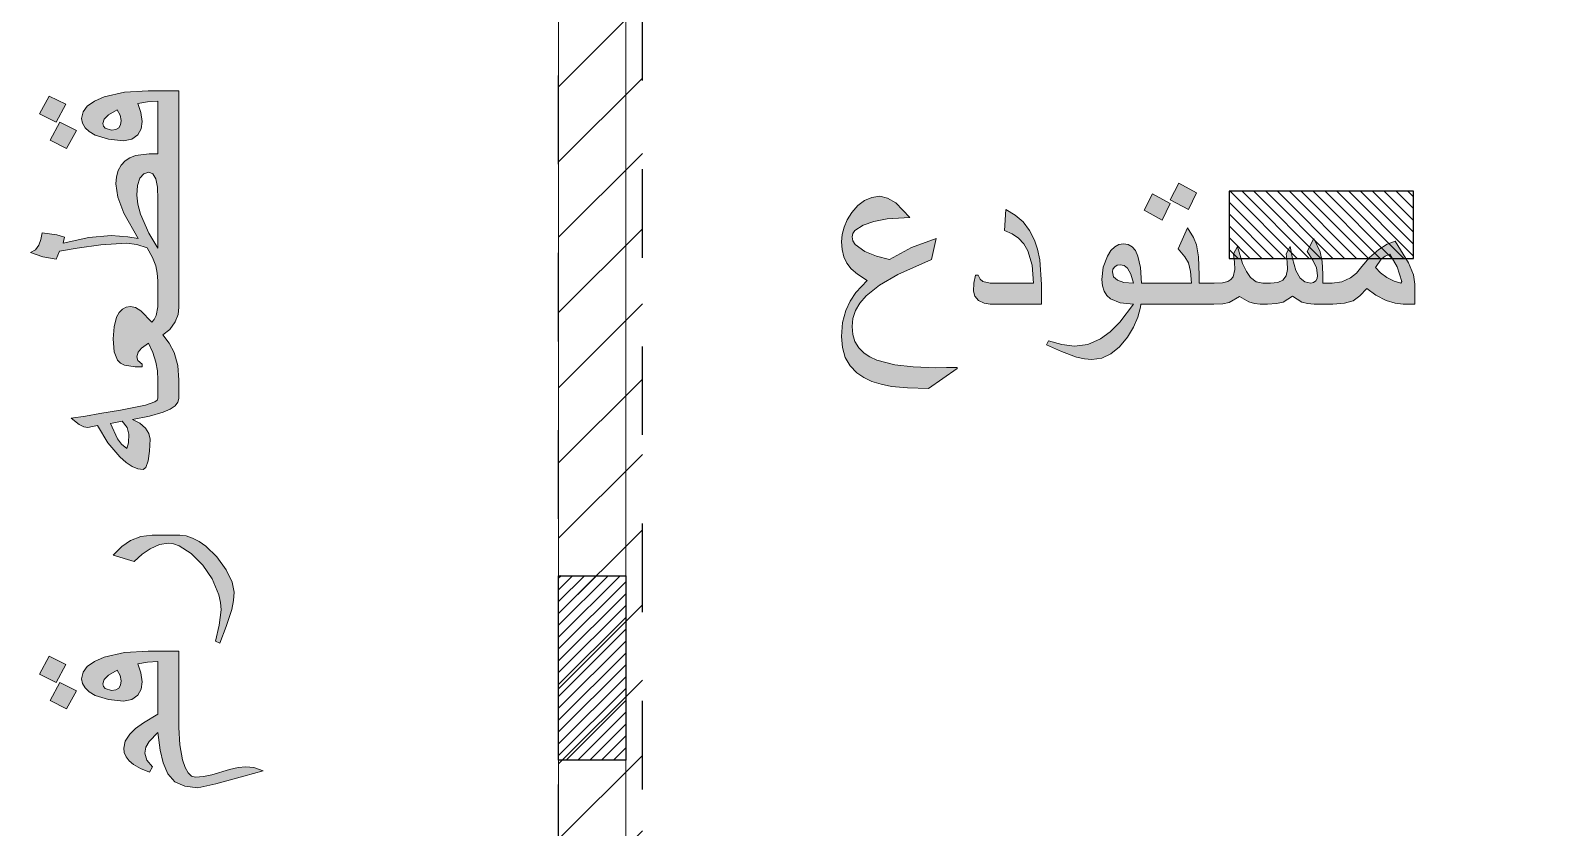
# Model space of a CAD drawing. Header units: inches. Extents: x -279 to 561, y -345 to 342.
# Drawn here: x -258.277 to -256.552, y 62.112 to 63.011 of the extents above; entities that cross this region are included whole.
import ezdxf

# ---------------------------------------------------------------- set-up
doc = ezdxf.new("R2010")
doc.units = ezdxf.units.IN
doc.header["$LTSCALE"] = 0.5
doc.header["$MEASUREMENT"] = 0
doc.linetypes.add('$0$HIDDEN', pattern=[0.375, 0.25, -0.125])
for name, color, linetype, lineweight in [('.', 14, 'Continuous', 9), ('A-GENM', 13, 'Continuous', 9), ('A-WALL', 113, 'Continuous', 13), ('columns', 5, 'Continuous', 30)]:
    doc.layers.add(name, color=color, linetype=linetype, lineweight=lineweight)
doc.layers.add('COULMN', color=5, linetype='Continuous')

# ---------------------------------------------------------------- blocks, each defined once
blk = doc.blocks.new('fbv b')
at = {"layer": '.'}
h = blk.add_hatch(dxfattribs=at)
h.set_pattern_fill('ANSI31', color=8, scale=0.05)
h.set_pattern_definition([(45, (33, 0), (-0.1122532, 0.1122532), [])])
h.paths.add_polyline_path([(1.1274, 9.1587), (-18.8526, 9.1587), (-18.8526, -15.8413), (1.1274, -15.8413)])
h.paths.add_polyline_path([(0.8774, -15.5913), (-18.6026, -15.5913), (-18.6026, 8.9087), (0.8774, 8.9087)], flags=16)
at = {"layer": 'columns', "true_color": 0x105689}
h = blk.add_hatch(dxfattribs=at)
h.set_pattern_fill('ANSI31', color=146, scale=0.2, angle=-1350)
h.set_pattern_definition([(134.999999994, (809036.960978, -401343.304783), (-0.0176776695315, -0.01767766952786), [])])
h.paths.add_polyline_path([(-16.8526, -1.6444), (-16.8526, -1.8444), (-16.3026, -1.8444), (-16.3026, -1.6444)])
at = {"layer": 'columns'}
h = blk.add_hatch(dxfattribs=at)
h.set_pattern_fill('ANSI31', color=3, scale=0.2, angle=-1260)
h.set_pattern_definition([(224.999999994, (401322.80777, 809066.252344), (0.01767766952786, -0.0176776695315), [])])
h.paths.add_polyline_path([(-18.8526, -3.3413), (-18.6526, -3.3413), (-18.6526, -2.7913), (-18.8526, -2.7913)])
at = {"color": 1, "linetype": '$0$HIDDEN'}
for points in [[(-18.8526, 9.1587), (1.1274, 9.1587), (1.1274, -15.8413), (-18.8526, -15.8413)], [(-18.6026, 8.9087), (0.8774, 8.9087), (0.8774, -15.5913), (-18.6026, -15.5913)]]:
    blk.add_lwpolyline(points, close=True, dxfattribs=at)
at = {"layer": 'COULMN'}
blk.add_lwpolyline([(-16.8526, -1.6444), (-16.8526, -1.8444), (-16.3026, -1.8444), (-16.3026, -1.6444)], close=True, dxfattribs=at)
at = {"layer": 'COULMN', "color": 3}
blk.add_lwpolyline([(-18.8526, -2.7913), (-18.6526, -2.7913), (-18.6526, -3.3413), (-18.8526, -3.3413)], close=True, dxfattribs=at)
blk = doc.blocks.new('TGG')
at = {"layer": 'A-GENM'}
h = blk.add_hatch(color=7, dxfattribs=at)
h.paths.add_polyline_path([(-37.8252, -86.1757), (-37.8173, -86.1692), (-37.8108, -86.1498), (-37.8066, -86.1206), (-37.8051, -86.0848), (-37.8085, -86.068), (-37.8188, -86.0519), (-37.8353, -86.0376), (-37.8572, -86.0261), (-37.8066, -86.0167), (-37.7661, -86.0046), (-37.7454, -85.9953), (-37.7306, -85.9853), (-37.7218, -85.9747), (-37.7188, -85.9633), (-37.7188, -85.9091), (-37.7225, -85.8653), (-37.7336, -85.8265), (-37.748, -85.7983), (-37.7671, -85.7735), (-37.7459, -85.7578), (-37.73, -85.7349), (-37.7216, -85.7127), (-37.7188, -85.6909), (-37.7188, -85.0456), (-37.8106, -85.0456), (-37.8811, -85.0502), (-37.9417, -85.0642), (-37.9712, -85.0766), (-37.9923, -85.0914), (-38.005, -85.1086), (-38.0092, -85.1281), (-38.0067, -85.1426), (-37.9991, -85.1558), (-37.9864, -85.1675), (-37.9687, -85.1778), (-37.9294, -85.1904), (-37.8839, -85.1947), (-37.8595, -85.1903), (-37.8416, -85.177), (-37.8319, -85.1595), (-37.8287, -85.1374), (-37.8328, -85.1104), (-37.8411, -85.0838), (-37.8123, -85.0787), (-37.7816, -85.077), (-37.7816, -85.2339), (-37.8076, -85.2339), (-37.8488, -85.2391), (-37.8655, -85.2456), (-37.8794, -85.2548), (-37.8916, -85.2676), (-37.9002, -85.2834), (-37.9054, -85.3021), (-37.9072, -85.3237), (-37.9011, -85.3634), (-37.883, -85.4104), (-37.8402, -85.4869), (-37.8709, -85.4815), (-37.9213, -85.4772), (-37.9874, -85.4838), (-38.0641, -85.5008), (-38.0598, -85.4821), (-38.0829, -85.475), (-38.1269, -85.4694), (-38.1305, -85.4897), (-38.1365, -85.5059), (-38.1471, -85.5202), (-38.1614, -85.5282), (-38.1247, -85.5409), (-38.0853, -85.5478), (-38.0749, -85.5243), (-38.023, -85.5151), (-37.9518, -85.5052), (-37.8758, -85.5008), (-37.8443, -85.5046), (-37.8138, -85.5146), (-37.7982, -85.543), (-37.7882, -85.5682), (-37.7835, -85.5895), (-37.782, -85.6123), (-37.7816, -85.6906), (-37.7869, -85.7159), (-37.7928, -85.7285), (-37.8001, -85.7362), (-37.8325, -85.7019), (-37.8481, -85.6923), (-37.8633, -85.6891), (-37.8763, -85.6911), (-37.8876, -85.6972), (-37.8971, -85.7073), (-37.9047, -85.7215), (-37.9124, -85.7498), (-37.915, -85.7855), (-37.9118, -85.8242), (-37.9021, -85.8494), (-37.8934, -85.8582), (-37.8817, -85.8646), (-37.8493, -85.8696), (-37.8287, -85.8696), (-37.8287, -85.8618), (-37.8414, -85.8508), (-37.8444, -85.8395), (-37.8408, -85.8259), (-37.8301, -85.8138), (-37.8098, -85.799), (-37.7966, -85.8267), (-37.7876, -85.8549), (-37.7831, -85.8809), (-37.7816, -85.9167), (-37.7816, -85.9631), (-37.7839, -85.9684), (-37.7909, -85.9736), (-37.8187, -85.9838), (-37.8935, -85.9984), (-37.9724, -86.0113), (-37.9978, -86.016), (-38.0406, -86.0227), (-38.0167, -86.0414), (-38.003, -86.0479), (-37.9908, -86.0501), (-37.9621, -86.0445), (-37.9311, -86.0961), (-37.8952, -86.1382), (-37.8765, -86.1546), (-37.8586, -86.1663), (-37.8415, -86.1734)], flags=0)
h.paths.add_polyline_path([(-37.8739, -86.1129), (-37.8898, -86.1), (-37.9022, -86.0845), (-37.9229, -86.0381), (-37.888, -86.031), (-37.8729, -86.0499), (-37.8679, -86.0699), (-37.8695, -86.0962)], flags=0)
h.paths.add_polyline_path([(-37.7816, -85.5153), (-37.8083, -85.4701), (-37.8332, -85.4141), (-37.8416, -85.3839), (-37.8444, -85.3574), (-37.8421, -85.3281), (-37.8352, -85.3066), (-37.8239, -85.2933), (-37.8083, -85.2889), (-37.7966, -85.2938), (-37.7883, -85.3088), (-37.7833, -85.3337), (-37.7816, -85.3686), (-37.7816, -85.4512)], flags=0)
h.paths.add_polyline_path([(-38.0541, -85.2182), (-38.0249, -85.1643), (-38.0739, -85.1397), (-38.1034, -85.1927)], flags=0)
h.paths.add_polyline_path([(-37.9197, -85.1633), (-37.9385, -85.1576), (-37.9444, -85.1511), (-37.9464, -85.1431), (-37.942, -85.1304), (-37.9287, -85.1171), (-37.9031, -85.1023), (-37.8946, -85.1186), (-37.8915, -85.1346), (-37.8932, -85.1471), (-37.8985, -85.1561), (-37.9073, -85.1615)], flags=0)
h.paths.add_polyline_path([(-38.0851, -85.1397), (-38.0563, -85.0857), (-38.1059, -85.0613), (-38.1348, -85.1147)], flags=0)
h = blk.add_hatch(color=7, dxfattribs=at)
h.paths.add_polyline_path([(-34.9953, -85.8472), (-34.966, -85.8431), (-34.9386, -85.8306), (-34.9129, -85.8098), (-34.8891, -85.7808), (-34.871, -85.7509), (-34.8581, -85.721), (-34.8503, -85.691), (-34.8496, -85.6824), (-34.6314, -85.6824), (-34.6044, -85.6812), (-34.5861, -85.6776), (-34.5555, -85.6597), (-34.5276, -85.6752), (-34.5102, -85.6806), (-34.4929, -85.6824), (-34.4712, -85.6824), (-34.4446, -85.6808), (-34.4244, -85.6759), (-34.3971, -85.6583), (-34.3689, -85.6761), (-34.352, -85.6808), (-34.3298, -85.6824), (-34.2764, -85.6824), (-34.2415, -85.6798), (-34.2161, -85.6721), (-34.1957, -85.6578), (-34.1756, -85.6353), (-34.1486, -85.6557), (-34.1177, -85.6713), (-34.0908, -85.6796), (-34.0667, -85.6824), (-34.0315, -85.6824), (-34.0315, -85.6226), (-34.0364, -85.5945), (-34.0512, -85.5591), (-34.0904, -85.4941), (-34.114, -85.503), (-34.1398, -85.519), (-34.1674, -85.5427), (-34.2062, -85.5897), (-34.2238, -85.6042), (-34.2494, -85.6158), (-34.2784, -85.6196), (-34.3062, -85.6196), (-34.3062, -85.5933), (-34.3082, -85.5554), (-34.3139, -85.5259), (-34.3337, -85.4862), (-34.3533, -85.5255), (-34.3363, -85.5507), (-34.3255, -85.5743), (-34.3219, -85.5967), (-34.3233, -85.6059), (-34.3276, -85.6132), (-34.3342, -85.618), (-34.3426, -85.6196), (-34.3605, -85.616), (-34.3743, -85.605), (-34.3867, -85.582), (-34.3971, -85.5458), (-34.4043, -85.5098), (-34.4161, -85.5326), (-34.413, -85.5565), (-34.4119, -85.5793), (-34.4153, -85.5981), (-34.4254, -85.6109), (-34.4407, -85.6175), (-34.4627, -85.6196), (-34.4853, -85.6196), (-34.5053, -85.6153), (-34.5223, -85.6025), (-34.5346, -85.585), (-34.5473, -85.5559), (-34.5613, -85.5098), (-34.5731, -85.5326), (-34.5699, -85.5573), (-34.569, -85.5793), (-34.5741, -85.6012), (-34.5805, -85.6089), (-34.5895, -85.6144), (-34.6059, -85.6183), (-34.6304, -85.6196), (-34.6751, -85.6196), (-34.6751, -85.5958), (-34.6771, -85.5416), (-34.6832, -85.5052), (-34.6927, -85.4835), (-34.7104, -85.4548), (-34.7379, -85.5176), (-34.7182, -85.5416), (-34.7076, -85.5592), (-34.7009, -85.5847), (-34.6986, -85.6196), (-34.8477, -85.6196), (-34.8503, -85.5733), (-34.8579, -85.5388), (-34.8655, -85.5227), (-34.8751, -85.5111), (-34.8868, -85.5042), (-34.9006, -85.5019), (-34.9147, -85.5042), (-34.9274, -85.5112), (-34.9389, -85.5227), (-34.949, -85.5389), (-34.9614, -85.5723), (-34.9655, -85.6084), (-34.9639, -85.6273), (-34.959, -85.6433), (-34.951, -85.6565), (-34.9397, -85.6668), (-34.9113, -85.6785), (-34.8713, -85.6824), (-34.9124, -85.7363), (-34.9411, -85.7651), (-34.9698, -85.7862), (-35.0076, -85.8025), (-35.0476, -85.808), (-35.0849, -85.8025), (-35.1245, -85.7919), (-35.1303, -85.8041), (-35.0863, -85.8239), (-35.0412, -85.8406), (-35.0179, -85.8456)], flags=0)
h.paths.add_polyline_path([(-34.8713, -85.6196), (-34.9, -85.6175), (-34.9194, -85.6112), (-34.9304, -85.6007), (-34.9341, -85.5863), (-34.9324, -85.5778), (-34.9272, -85.5708), (-34.9197, -85.5662), (-34.911, -85.5647), (-34.899, -85.5674), (-34.8889, -85.5754), (-34.8794, -85.5926)], flags=0)
h.paths.add_polyline_path([(-34.0738, -85.6196), (-34.0964, -85.6127), (-34.1152, -85.6031), (-34.1347, -85.5887), (-34.1493, -85.5725), (-34.1326, -85.5485), (-34.1208, -85.5391), (-34.1067, -85.5333), (-34.085, -85.5707), (-34.0708, -85.6146)], flags=0)
h.paths.add_polyline_path([(-34.7859, -85.4313), (-34.7614, -85.3822), (-34.8144, -85.3528), (-34.8399, -85.4021)], flags=0)
h.paths.add_polyline_path([(-34.7073, -85.3999), (-34.6829, -85.3502), (-34.7364, -85.3214), (-34.7614, -85.3711)], flags=0)
for points in [[(-35.4828, -85.9336), (-35.3971, -85.874), (-35.3971, -85.8708), (-35.4608, -85.8718), (-35.5287, -85.8697), (-35.5834, -85.8637), (-35.6366, -85.8496), (-35.6577, -85.8398), (-35.6751, -85.8281), (-35.6908, -85.8123), (-35.7023, -85.793), (-35.7088, -85.7726), (-35.711, -85.7486), (-35.7084, -85.7248), (-35.7005, -85.7017), (-35.6873, -85.6794), (-35.6689, -85.6579), (-35.6287, -85.6253), (-35.5741, -85.5934), (-35.4742, -85.549), (-35.4599, -85.4862), (-35.5336, -85.5133), (-35.5988, -85.549), (-35.6379, -85.5395), (-35.6725, -85.525), (-35.7023, -85.5027), (-35.7086, -85.4931), (-35.711, -85.4819), (-35.7089, -85.4718), (-35.7023, -85.4622), (-35.6776, -85.4464), (-35.6458, -85.4359), (-35.6056, -85.4282), (-35.5384, -85.4234), (-35.5804, -85.3804), (-35.6047, -85.3656), (-35.6275, -85.3606), (-35.6514, -85.3637), (-35.6735, -85.3728), (-35.6937, -85.388), (-35.712, -85.4093), (-35.7253, -85.4307), (-35.7348, -85.4523), (-35.7405, -85.4741), (-35.7424, -85.496), (-35.7406, -85.5195), (-35.7352, -85.5409), (-35.7261, -85.5601), (-35.7134, -85.5772), (-35.695, -85.5931), (-35.6662, -85.6118), (-35.7023, -85.6519), (-35.7167, -85.6734), (-35.7296, -85.7008), (-35.7392, -85.7374), (-35.7424, -85.7784), (-35.7395, -85.8119), (-35.7309, -85.8412), (-35.7165, -85.8663), (-35.6963, -85.8873), (-35.6762, -85.9012), (-35.6522, -85.9126), (-35.6244, -85.9214), (-35.5927, -85.9277), (-35.5458, -85.9321)], [(-35.2984, -85.6824), (-35.146, -85.6824), (-35.146, -85.6237), (-35.151, -85.5498), (-35.1574, -85.5186), (-35.1662, -85.4914), (-35.181, -85.4621), (-35.2003, -85.4371), (-35.2239, -85.4164), (-35.2519, -85.3999), (-35.2558, -85.4627), (-35.2332, -85.4721), (-35.2141, -85.4854), (-35.1985, -85.5024), (-35.1863, -85.5232), (-35.1737, -85.5656), (-35.1695, -85.6196), (-35.3008, -85.6192), (-35.321, -85.6149), (-35.3291, -85.6073), (-35.3343, -85.5961), (-35.3422, -85.5961), (-35.3473, -85.6198), (-35.3487, -85.6438), (-35.3448, -85.6584), (-35.3332, -85.671), (-35.3168, -85.6796), (-35.3008, -85.682)], [(-37.5972, -86.6937), (-37.5779, -86.644), (-37.5611, -86.5934), (-37.5558, -86.5665), (-37.554, -86.5416), (-37.5601, -86.5121), (-37.5784, -86.4754), (-37.6062, -86.4365), (-37.639, -86.4045), (-37.6607, -86.3893), (-37.6783, -86.3801), (-37.6974, -86.3739), (-37.7162, -86.3719), (-37.7985, -86.3719), (-37.8327, -86.3758), (-37.8635, -86.3876), (-37.8893, -86.4053), (-37.915, -86.4308), (-37.8522, -86.4504), (-37.8282, -86.4286), (-37.8049, -86.4122), (-37.777, -86.3996), (-37.7503, -86.3954), (-37.7348, -86.3974), (-37.7183, -86.4032), (-37.6825, -86.4265), (-37.6481, -86.4608), (-37.6202, -86.5015), (-37.6, -86.5491), (-37.5949, -86.5721), (-37.5932, -86.5947), (-37.5989, -86.6399), (-37.6102, -86.6879)]]:
    blk.add_hatch(color=7, dxfattribs=at).paths.add_polyline_path(points, flags=0)
h = blk.add_hatch(color=7, dxfattribs=at)
h.paths.add_polyline_path([(-37.6624, -87.1253), (-37.6088, -87.1137), (-37.4677, -87.0743), (-37.4957, -87.0651), (-37.5195, -87.0625), (-37.5427, -87.0645), (-37.5682, -87.0706), (-37.6207, -87.0863), (-37.6458, -87.092), (-37.6694, -87.0939), (-37.6813, -87.0907), (-37.6917, -87.0809), (-37.7007, -87.0645), (-37.7081, -87.0417), (-37.7161, -86.9969), (-37.7188, -86.9291), (-37.7188, -86.7172), (-37.8106, -86.7172), (-37.8811, -86.7219), (-37.9417, -86.7359), (-37.9724, -86.7491), (-37.9923, -86.7631), (-38.005, -86.7802), (-38.0092, -86.7997), (-38.0067, -86.8143), (-37.9991, -86.8274), (-37.9864, -86.8391), (-37.9687, -86.8494), (-37.9294, -86.8621), (-37.8839, -86.8663), (-37.8595, -86.8619), (-37.8416, -86.8487), (-37.8319, -86.8311), (-37.8287, -86.8091), (-37.8328, -86.7821), (-37.8411, -86.7555), (-37.8123, -86.7503), (-37.7816, -86.7486), (-37.7816, -86.9056), (-37.8249, -86.9311), (-37.8482, -86.9484), (-37.8658, -86.9654), (-37.8792, -86.9859), (-37.8836, -87.0065), (-37.8818, -87.0202), (-37.8763, -87.033), (-37.8671, -87.0449), (-37.8542, -87.0558), (-37.8333, -87.0677), (-37.8064, -87.0782), (-37.7973, -87.0625), (-37.8146, -87.0429), (-37.8208, -87.0217), (-37.8165, -87.0026), (-37.8073, -86.9869), (-37.7816, -86.9605), (-37.7746, -87.0133), (-37.7663, -87.0509), (-37.7517, -87.0839), (-37.7309, -87.1071), (-37.7018, -87.1208)], flags=0)
h.paths.add_polyline_path([(-38.0541, -86.8899), (-38.0249, -86.8359), (-38.0739, -86.8114), (-38.1034, -86.8644)], flags=0)
h.paths.add_polyline_path([(-37.9197, -86.8349), (-37.9385, -86.8292), (-37.9444, -86.8228), (-37.9464, -86.8147), (-37.942, -86.802), (-37.9287, -86.7887), (-37.9031, -86.774), (-37.8946, -86.7903), (-37.8915, -86.8062), (-37.8932, -86.8188), (-37.8985, -86.8278), (-37.9073, -86.8331)], flags=0)
h.paths.add_polyline_path([(-38.0851, -86.8114), (-38.0563, -86.7573), (-38.1059, -86.7329), (-38.1348, -86.7864)], flags=0)
at = {"layer": 'A-GENM', "color": 7}
for p, q in [((-37.8811, -85.0502), (-37.9417, -85.0642)), ((-37.8106, -85.0456), (-37.8811, -85.0502)), ((-37.7188, -85.0456), (-37.8106, -85.0456)), ((-37.7188, -85.2339), (-37.7188, -85.0456)), ((-38.1059, -85.0613), (-38.1348, -85.1147)), ((-38.0563, -85.0857), (-38.1059, -85.0613)), ((-38.0851, -85.1397), (-38.0563, -85.0857)), ((-37.9923, -85.0914), (-38.005, -85.1086)), ((-37.9712, -85.0766), (-37.9923, -85.0914)), ((-37.9417, -85.0642), (-37.9712, -85.0766)), ((-37.9287, -85.1171), (-37.9031, -85.1023)), ((-37.9031, -85.1023), (-37.8946, -85.1186)), ((-37.8411, -85.0838), (-37.8123, -85.0787)), ((-37.8328, -85.1104), (-37.8411, -85.0838)), ((-37.8123, -85.0787), (-37.7816, -85.077)), ((-37.7816, -85.077), (-37.7816, -85.2339)), ((-38.1348, -85.1147), (-38.0851, -85.1397)), ((-38.0739, -85.1397), (-38.1034, -85.1927)), ((-38.0249, -85.1643), (-38.0739, -85.1397)), ((-38.005, -85.1086), (-38.0092, -85.1281)), ((-38.0092, -85.1281), (-38.0067, -85.1426)), ((-38.0067, -85.1426), (-37.9991, -85.1558)), ((-37.9464, -85.1431), (-37.942, -85.1304)), ((-37.9444, -85.1511), (-37.9464, -85.1431)), ((-37.9385, -85.1576), (-37.9444, -85.1511)), ((-37.942, -85.1304), (-37.9287, -85.1171)), ((-37.8932, -85.1471), (-37.8985, -85.1561)), ((-37.8946, -85.1186), (-37.8915, -85.1346)), ((-37.8915, -85.1346), (-37.8932, -85.1471)), ((-37.8287, -85.1374), (-37.8328, -85.1104)), ((-37.8319, -85.1595), (-37.8287, -85.1374)), ((-38.1034, -85.1927), (-38.0541, -85.2182)), ((-38.0541, -85.2182), (-38.0249, -85.1643)), ((-37.9991, -85.1558), (-37.9864, -85.1675)), ((-37.9864, -85.1675), (-37.9687, -85.1778)), ((-37.9687, -85.1778), (-37.9294, -85.1904)), ((-37.9197, -85.1633), (-37.9385, -85.1576)), ((-37.9294, -85.1904), (-37.8839, -85.1947)), ((-37.9073, -85.1615), (-37.9197, -85.1633)), ((-37.8985, -85.1561), (-37.9073, -85.1615)), ((-37.8839, -85.1947), (-37.8595, -85.1903)), ((-37.8595, -85.1903), (-37.8416, -85.177)), ((-37.8416, -85.177), (-37.8319, -85.1595)), ((-37.8488, -85.2391), (-37.8655, -85.2456)), ((-37.8076, -85.2339), (-37.8488, -85.2391)), ((-37.7816, -85.2339), (-37.8076, -85.2339)), ((-37.7188, -85.2575), (-37.7188, -85.2339)), ((-37.9002, -85.2834), (-37.9054, -85.3021)), ((-37.8916, -85.2676), (-37.9002, -85.2834)), ((-37.8794, -85.2548), (-37.8916, -85.2676)), ((-37.8655, -85.2456), (-37.8794, -85.2548)), ((-37.7188, -85.642), (-37.7188, -85.2575)), ((-37.9054, -85.3021), (-37.9072, -85.3237)), ((-37.9072, -85.3237), (-37.9011, -85.3634)), ((-37.8444, -85.3574), (-37.8421, -85.3281)), ((-37.8421, -85.3281), (-37.8352, -85.3066)), ((-37.8352, -85.3066), (-37.8239, -85.2933)), ((-37.8239, -85.2933), (-37.8083, -85.2889)), ((-37.8083, -85.2889), (-37.7966, -85.2938)), ((-37.7966, -85.2938), (-37.7883, -85.3088)), ((-37.7883, -85.3088), (-37.7833, -85.3337)), ((-37.7833, -85.3337), (-37.7816, -85.3686)), ((-34.7364, -85.3214), (-34.7614, -85.3711)), ((-34.6829, -85.3502), (-34.7364, -85.3214)), ((-37.9011, -85.3634), (-37.883, -85.4104)), ((-37.8416, -85.3839), (-37.8444, -85.3574)), ((-37.7816, -85.3686), (-37.7816, -85.5153)), ((-35.6735, -85.3728), (-35.6937, -85.388)), ((-35.6514, -85.3637), (-35.6735, -85.3728)), ((-35.6275, -85.3606), (-35.6514, -85.3637)), ((-35.6047, -85.3656), (-35.6275, -85.3606)), ((-35.5804, -85.3804), (-35.6047, -85.3656)), ((-34.8144, -85.3528), (-34.8399, -85.4021)), ((-34.7614, -85.3822), (-34.8144, -85.3528)), ((-34.7614, -85.3711), (-34.7073, -85.3999)), ((-34.7073, -85.3999), (-34.6829, -85.3502)), ((-37.883, -85.4104), (-37.8402, -85.4869)), ((-37.8332, -85.4141), (-37.8416, -85.3839)), ((-37.8083, -85.4701), (-37.8332, -85.4141)), ((-35.712, -85.4093), (-35.7253, -85.4307)), ((-35.6937, -85.388), (-35.712, -85.4093)), ((-35.6056, -85.4282), (-35.5384, -85.4234)), ((-35.5384, -85.4234), (-35.5804, -85.3804)), ((-35.2519, -85.3999), (-35.2558, -85.4627)), ((-35.2239, -85.4164), (-35.2519, -85.3999)), ((-35.2003, -85.4371), (-35.2239, -85.4164)), ((-34.8399, -85.4021), (-34.7859, -85.4313)), ((-34.7859, -85.4313), (-34.7614, -85.3822)), ((-38.1269, -85.4694), (-38.1305, -85.4897)), ((-38.0829, -85.475), (-38.1269, -85.4694)), ((-37.7816, -85.5153), (-37.8083, -85.4701)), ((-35.7348, -85.4523), (-35.7405, -85.4741)), ((-35.7253, -85.4307), (-35.7348, -85.4523)), ((-35.7089, -85.4718), (-35.7027, -85.4625)), ((-35.7027, -85.4625), (-35.6776, -85.4464)), ((-35.6776, -85.4464), (-35.6458, -85.4359)), ((-35.6458, -85.4359), (-35.6056, -85.4282)), ((-35.2558, -85.4627), (-35.2332, -85.4721)), ((-35.181, -85.4621), (-35.2003, -85.4371)), ((-35.1662, -85.4914), (-35.181, -85.4621)), ((-34.7104, -85.4548), (-34.7379, -85.5176)), ((-34.6927, -85.4835), (-34.7104, -85.4548)), ((-38.1365, -85.5059), (-38.1471, -85.5202)), ((-38.1305, -85.4897), (-38.1365, -85.5059)), ((-38.0598, -85.4821), (-38.0829, -85.475)), ((-38.0749, -85.5243), (-38.023, -85.5151)), ((-37.9874, -85.4838), (-38.0641, -85.5008)), ((-38.0641, -85.5008), (-38.0629, -85.4958)), ((-38.0629, -85.4958), (-38.0598, -85.4821)), ((-38.023, -85.5151), (-37.9518, -85.5052)), ((-37.9213, -85.4772), (-37.9874, -85.4838)), ((-37.9518, -85.5052), (-37.8758, -85.5008)), ((-37.8709, -85.4815), (-37.9213, -85.4772)), ((-37.8758, -85.5008), (-37.8443, -85.5046)), ((-37.8402, -85.4869), (-37.8709, -85.4815)), ((-37.8443, -85.5046), (-37.8138, -85.5146)), ((-37.8138, -85.5146), (-37.7982, -85.543)), ((-35.7405, -85.4741), (-35.7424, -85.496)), ((-35.7424, -85.496), (-35.7406, -85.5195)), ((-35.711, -85.4819), (-35.7089, -85.4718)), ((-35.7086, -85.4931), (-35.711, -85.4819)), ((-35.7014, -85.504), (-35.7086, -85.4931)), ((-35.6725, -85.525), (-35.7014, -85.504)), ((-35.5336, -85.5133), (-35.5988, -85.549)), ((-35.4599, -85.4862), (-35.5336, -85.5133)), ((-35.4742, -85.549), (-35.4599, -85.4862)), ((-35.2332, -85.4721), (-35.2141, -85.4854)), ((-35.2141, -85.4854), (-35.1985, -85.5024)), ((-35.1985, -85.5024), (-35.1863, -85.5232)), ((-35.1574, -85.5186), (-35.1662, -85.4914)), ((-34.9274, -85.5112), (-34.9389, -85.5227)), ((-34.9147, -85.5042), (-34.9274, -85.5112)), ((-34.9006, -85.5019), (-34.9147, -85.5042)), ((-34.8868, -85.5042), (-34.9006, -85.5019)), ((-34.8751, -85.5111), (-34.8868, -85.5042)), ((-34.8655, -85.5227), (-34.8751, -85.5111)), ((-34.6832, -85.5052), (-34.6927, -85.4835)), ((-34.6771, -85.5416), (-34.6832, -85.5052)), ((-34.5613, -85.5098), (-34.5731, -85.5326)), ((-34.5458, -85.5607), (-34.5613, -85.5098)), ((-34.4043, -85.5098), (-34.4161, -85.5326)), ((-34.3971, -85.5458), (-34.4043, -85.5098)), ((-34.3337, -85.4862), (-34.3533, -85.5255)), ((-34.3139, -85.5259), (-34.3337, -85.4862)), ((-34.114, -85.503), (-34.1398, -85.519)), ((-34.0904, -85.4941), (-34.114, -85.503)), ((-34.0512, -85.5591), (-34.0904, -85.4941)), ((-38.1471, -85.5202), (-38.1614, -85.5282)), ((-38.1614, -85.5282), (-38.1247, -85.5409)), ((-38.1247, -85.5409), (-38.0853, -85.5478)), ((-38.0853, -85.5478), (-38.0749, -85.5243)), ((-37.7982, -85.543), (-37.7882, -85.5682)), ((-35.7406, -85.5195), (-35.7352, -85.5409)), ((-35.7352, -85.5409), (-35.7261, -85.5601)), ((-35.7261, -85.5601), (-35.7134, -85.5772)), ((-35.6379, -85.5395), (-35.6725, -85.525)), ((-35.5988, -85.549), (-35.6379, -85.5395)), ((-35.5741, -85.5934), (-35.4742, -85.549)), ((-35.1863, -85.5232), (-35.1737, -85.5656)), ((-35.151, -85.5498), (-35.1574, -85.5186)), ((-35.146, -85.6237), (-35.151, -85.5498)), ((-34.949, -85.5389), (-34.9614, -85.5723)), ((-34.9389, -85.5227), (-34.949, -85.5389)), ((-34.8579, -85.5388), (-34.8655, -85.5227)), ((-34.8503, -85.5733), (-34.8579, -85.5388)), ((-34.7379, -85.5176), (-34.7182, -85.5416)), ((-34.7182, -85.5416), (-34.7076, -85.5592)), ((-34.7076, -85.5592), (-34.7009, -85.5847)), ((-34.6751, -85.5958), (-34.6771, -85.5416)), ((-34.5731, -85.5326), (-34.5699, -85.5573)), ((-34.5699, -85.5573), (-34.569, -85.5793)), ((-34.5346, -85.585), (-34.5458, -85.5607)), ((-34.4161, -85.5326), (-34.413, -85.5565)), ((-34.413, -85.5565), (-34.4119, -85.5793)), ((-34.3867, -85.582), (-34.3971, -85.5458)), ((-34.3533, -85.5255), (-34.3363, -85.5507)), ((-34.3363, -85.5507), (-34.3255, -85.5743)), ((-34.3082, -85.5554), (-34.3139, -85.5259)), ((-34.3062, -85.5933), (-34.3082, -85.5554)), ((-34.1674, -85.5427), (-34.1902, -85.5703)), ((-34.1398, -85.519), (-34.1674, -85.5427)), ((-34.1493, -85.5725), (-34.1326, -85.5485)), ((-34.1326, -85.5485), (-34.1208, -85.5391)), ((-34.1208, -85.5391), (-34.1067, -85.5333)), ((-34.1067, -85.5333), (-34.085, -85.5707)), ((-34.0364, -85.5945), (-34.0512, -85.5591)), ((-37.7882, -85.5682), (-37.7835, -85.5895)), ((-37.7835, -85.5895), (-37.782, -85.6123)), ((-35.7134, -85.5772), (-35.695, -85.5931)), ((-35.695, -85.5931), (-35.6662, -85.6118)), ((-35.6287, -85.6253), (-35.5741, -85.5934)), ((-35.3422, -85.5961), (-35.3473, -85.6198)), ((-35.3343, -85.5961), (-35.3422, -85.5961)), ((-35.3291, -85.6073), (-35.3343, -85.5961)), ((-35.321, -85.6149), (-35.3291, -85.6073)), ((-35.1737, -85.5656), (-35.1695, -85.6196)), ((-34.9614, -85.5723), (-34.9655, -85.6084)), ((-34.9341, -85.5863), (-34.9324, -85.5778)), ((-34.9304, -85.6007), (-34.9341, -85.5863)), ((-34.9324, -85.5778), (-34.9272, -85.5708)), ((-34.9194, -85.6112), (-34.9304, -85.6007)), ((-34.9272, -85.5708), (-34.9197, -85.5662)), ((-34.9197, -85.5662), (-34.911, -85.5647)), ((-34.911, -85.5647), (-34.899, -85.5674)), ((-34.899, -85.5674), (-34.8889, -85.5754)), ((-34.8889, -85.5754), (-34.8794, -85.5926)), ((-34.8794, -85.5926), (-34.8713, -85.6196)), ((-34.8477, -85.6196), (-34.8503, -85.5733)), ((-34.7009, -85.5847), (-34.6986, -85.6196)), ((-34.6751, -85.6196), (-34.6751, -85.5958)), ((-34.5741, -85.6012), (-34.5805, -85.6089)), ((-34.569, -85.5793), (-34.5741, -85.6012)), ((-34.5223, -85.6025), (-34.5346, -85.585)), ((-34.5053, -85.6153), (-34.5223, -85.6025)), ((-34.4153, -85.5981), (-34.4254, -85.6109)), ((-34.4119, -85.5793), (-34.4153, -85.5981)), ((-34.3743, -85.605), (-34.3867, -85.582)), ((-34.3605, -85.616), (-34.3743, -85.605)), ((-34.3233, -85.6059), (-34.3276, -85.6132)), ((-34.3255, -85.5743), (-34.3219, -85.5967)), ((-34.3219, -85.5967), (-34.3233, -85.6059)), ((-34.3062, -85.6196), (-34.3062, -85.5933)), ((-34.2238, -85.6042), (-34.2494, -85.6158)), ((-34.2062, -85.5897), (-34.2238, -85.6042)), ((-34.1902, -85.5703), (-34.2062, -85.5897)), ((-34.1347, -85.5887), (-34.1493, -85.5725)), ((-34.1152, -85.6031), (-34.1347, -85.5887)), ((-34.0939, -85.614), (-34.1152, -85.6031)), ((-34.085, -85.5707), (-34.0708, -85.6146)), ((-34.0315, -85.6226), (-34.0364, -85.5945)), ((-37.782, -85.6123), (-37.7816, -85.6656)), ((-37.7188, -85.6656), (-37.7188, -85.642)), ((-35.6994, -85.6476), (-35.7167, -85.6734)), ((-35.6662, -85.6118), (-35.6994, -85.6476)), ((-35.6689, -85.6579), (-35.6287, -85.6253)), ((-35.3473, -85.6198), (-35.3487, -85.6438)), ((-35.3487, -85.6438), (-35.3448, -85.6584)), ((-35.2989, -85.6196), (-35.321, -85.6149)), ((-35.1695, -85.6196), (-35.2989, -85.6196)), ((-35.146, -85.6824), (-35.146, -85.6237)), ((-34.9655, -85.6084), (-34.9639, -85.6273)), ((-34.9639, -85.6273), (-34.959, -85.6433)), ((-34.959, -85.6433), (-34.951, -85.6565)), ((-34.9, -85.6175), (-34.9194, -85.6112)), ((-34.8713, -85.6196), (-34.9, -85.6175)), ((-34.6986, -85.6196), (-34.8477, -85.6196)), ((-34.6304, -85.6196), (-34.6751, -85.6196)), ((-34.6059, -85.6183), (-34.6304, -85.6196)), ((-34.5895, -85.6144), (-34.6059, -85.6183)), ((-34.5805, -85.6089), (-34.5895, -85.6144)), ((-34.4853, -85.6196), (-34.5053, -85.6153)), ((-34.4627, -85.6196), (-34.4853, -85.6196)), ((-34.4407, -85.6175), (-34.4627, -85.6196)), ((-34.4254, -85.6109), (-34.4407, -85.6175)), ((-34.3426, -85.6196), (-34.3605, -85.616)), ((-34.3342, -85.618), (-34.3426, -85.6196)), ((-34.3276, -85.6132), (-34.3342, -85.618)), ((-34.2784, -85.6196), (-34.3062, -85.6196)), ((-34.2494, -85.6158), (-34.2784, -85.6196)), ((-34.1957, -85.6578), (-34.1756, -85.6353)), ((-34.1756, -85.6353), (-34.1486, -85.6557)), ((-34.0738, -85.6196), (-34.0939, -85.614)), ((-34.0708, -85.6146), (-34.0738, -85.6196)), ((-34.0315, -85.6824), (-34.0315, -85.6226)), ((-37.8876, -85.6972), (-37.8971, -85.7073)), ((-37.8763, -85.6911), (-37.8876, -85.6972)), ((-37.8633, -85.6891), (-37.8763, -85.6911)), ((-37.8481, -85.6923), (-37.8633, -85.6891)), ((-37.8325, -85.7019), (-37.8481, -85.6923)), ((-37.7816, -85.6906), (-37.7869, -85.7159)), ((-37.7816, -85.6656), (-37.7816, -85.6906)), ((-37.7216, -85.7127), (-37.7188, -85.6909)), ((-37.7188, -85.6909), (-37.7188, -85.6656)), ((-35.7167, -85.6734), (-35.7296, -85.7008)), ((-35.7005, -85.7017), (-35.6873, -85.6794)), ((-35.6873, -85.6794), (-35.6689, -85.6579)), ((-35.3448, -85.6584), (-35.3332, -85.671)), ((-35.3332, -85.671), (-35.3168, -85.6796)), ((-35.3168, -85.6796), (-35.2984, -85.6824)), ((-35.2984, -85.6824), (-35.146, -85.6824)), ((-34.951, -85.6565), (-34.9397, -85.6668)), ((-34.9397, -85.6668), (-34.9113, -85.6785)), ((-34.8713, -85.6824), (-34.9124, -85.7363)), ((-34.9113, -85.6785), (-34.8713, -85.6824)), ((-34.8581, -85.721), (-34.8503, -85.691)), ((-34.8503, -85.691), (-34.8496, -85.6824)), ((-34.8496, -85.6824), (-34.6986, -85.6824)), ((-34.6986, -85.6824), (-34.6751, -85.6824)), ((-34.6751, -85.6824), (-34.6314, -85.6824)), ((-34.6314, -85.6824), (-34.6044, -85.6812)), ((-34.6044, -85.6812), (-34.5861, -85.6776)), ((-34.5861, -85.6776), (-34.5555, -85.6597)), ((-34.5555, -85.6597), (-34.5276, -85.6752)), ((-34.5276, -85.6752), (-34.5102, -85.6806)), ((-34.5102, -85.6806), (-34.4929, -85.6824)), ((-34.4929, -85.6824), (-34.4712, -85.6824)), ((-34.4712, -85.6824), (-34.4446, -85.6808)), ((-34.4446, -85.6808), (-34.4244, -85.6759)), ((-34.4244, -85.6759), (-34.3971, -85.6583)), ((-34.3971, -85.6583), (-34.3689, -85.6761)), ((-34.3689, -85.6761), (-34.352, -85.6808)), ((-34.352, -85.6808), (-34.3321, -85.6824)), ((-34.3321, -85.6824), (-34.3298, -85.6824)), ((-34.3298, -85.6824), (-34.3062, -85.6824)), ((-34.3062, -85.6824), (-34.2764, -85.6824)), ((-34.2764, -85.6824), (-34.2415, -85.6798)), ((-34.2415, -85.6798), (-34.2161, -85.6721)), ((-34.2161, -85.6721), (-34.1957, -85.6578)), ((-34.1486, -85.6557), (-34.1177, -85.6713)), ((-34.1177, -85.6713), (-34.0908, -85.6796)), ((-34.0908, -85.6796), (-34.0667, -85.6824)), ((-34.0667, -85.6824), (-34.0315, -85.6824)), ((-37.9047, -85.7215), (-37.9124, -85.7498)), ((-37.8971, -85.7073), (-37.9047, -85.7215)), ((-37.8001, -85.7362), (-37.8325, -85.7019)), ((-37.7928, -85.7285), (-37.8001, -85.7362)), ((-37.7869, -85.7159), (-37.7928, -85.7285)), ((-37.7459, -85.7578), (-37.73, -85.7349)), ((-37.73, -85.7349), (-37.7216, -85.7127)), ((-35.7392, -85.7374), (-35.7424, -85.7784)), ((-35.7296, -85.7008), (-35.7392, -85.7374)), ((-35.711, -85.7486), (-35.7084, -85.7248)), ((-35.7084, -85.7248), (-35.7005, -85.7017)), ((-34.9124, -85.7363), (-34.9411, -85.7651)), ((-34.871, -85.7509), (-34.8581, -85.721)), ((-37.9124, -85.7498), (-37.915, -85.7855)), ((-37.915, -85.7855), (-37.9118, -85.8242)), ((-37.7671, -85.7735), (-37.7459, -85.7578)), ((-37.748, -85.7983), (-37.7671, -85.7735)), ((-35.7424, -85.7784), (-35.7395, -85.8119)), ((-35.7088, -85.7726), (-35.711, -85.7486)), ((-35.7021, -85.7938), (-35.7088, -85.7726)), ((-34.9698, -85.7862), (-35.0076, -85.8025)), ((-34.9411, -85.7651), (-34.9698, -85.7862)), ((-34.9129, -85.8098), (-34.8891, -85.7808)), ((-34.8891, -85.7808), (-34.871, -85.7509)), ((-37.9118, -85.8242), (-37.9021, -85.8494)), ((-37.8444, -85.8395), (-37.8408, -85.8259)), ((-37.8408, -85.8259), (-37.8301, -85.8138)), ((-37.8301, -85.8138), (-37.8098, -85.799)), ((-37.8098, -85.799), (-37.7966, -85.8267)), ((-37.7966, -85.8267), (-37.7876, -85.8549)), ((-37.7336, -85.8265), (-37.748, -85.7983)), ((-37.7225, -85.8653), (-37.7336, -85.8265)), ((-35.7395, -85.8119), (-35.7309, -85.8412)), ((-35.6908, -85.8123), (-35.7021, -85.7938)), ((-35.6751, -85.8281), (-35.6908, -85.8123)), ((-35.6577, -85.8398), (-35.6751, -85.8281)), ((-35.1245, -85.7919), (-35.1303, -85.8041)), ((-35.1303, -85.8041), (-35.0863, -85.8239)), ((-35.0849, -85.8025), (-35.1245, -85.7919)), ((-35.0863, -85.8239), (-35.0412, -85.8406)), ((-35.0476, -85.808), (-35.0849, -85.8025)), ((-35.0076, -85.8025), (-35.0476, -85.808)), ((-34.966, -85.8431), (-34.9386, -85.8306)), ((-34.9386, -85.8306), (-34.9129, -85.8098)), ((-37.9021, -85.8494), (-37.8934, -85.8582)), ((-37.8934, -85.8582), (-37.8817, -85.8646)), ((-37.8817, -85.8646), (-37.8493, -85.8696)), ((-37.8493, -85.8696), (-37.8287, -85.8696)), ((-37.8414, -85.8508), (-37.8444, -85.8395)), ((-37.8287, -85.8618), (-37.8414, -85.8508)), ((-37.8287, -85.8696), (-37.8287, -85.8618)), ((-37.7876, -85.8549), (-37.7831, -85.8809)), ((-37.7831, -85.8809), (-37.7816, -85.909)), ((-37.7188, -85.9091), (-37.7225, -85.8653)), ((-35.7309, -85.8412), (-35.7165, -85.8663)), ((-35.7165, -85.8663), (-35.6963, -85.8873)), ((-35.6366, -85.8496), (-35.6577, -85.8398)), ((-35.5834, -85.8637), (-35.6366, -85.8496)), ((-35.5287, -85.8697), (-35.5834, -85.8637)), ((-35.4608, -85.8718), (-35.5287, -85.8697)), ((-35.4828, -85.9336), (-35.3971, -85.874)), ((-35.4289, -85.8714), (-35.4608, -85.8718)), ((-35.3971, -85.8708), (-35.4289, -85.8714)), ((-35.3971, -85.874), (-35.3971, -85.8708)), ((-35.0412, -85.8406), (-35.0179, -85.8456)), ((-35.0179, -85.8456), (-34.9953, -85.8472)), ((-34.9953, -85.8472), (-34.966, -85.8431)), ((-37.7816, -85.909), (-37.7816, -85.9167)), ((-37.7816, -85.9167), (-37.7816, -85.9403)), ((-37.7188, -85.9167), (-37.7188, -85.9091)), ((-37.7188, -85.9403), (-37.7188, -85.9167)), ((-35.6963, -85.8873), (-35.6762, -85.9012)), ((-35.6762, -85.9012), (-35.6522, -85.9126)), ((-35.6522, -85.9126), (-35.6244, -85.9214)), ((-35.6244, -85.9214), (-35.5927, -85.9277)), ((-37.7839, -85.9684), (-37.7909, -85.9736)), ((-37.7816, -85.9631), (-37.7839, -85.9684)), ((-37.7816, -85.9403), (-37.7816, -85.9631)), ((-37.7218, -85.9747), (-37.7188, -85.9633)), ((-37.7188, -85.9633), (-37.7188, -85.9403)), ((-35.5927, -85.9277), (-35.5458, -85.9321)), ((-35.5458, -85.9321), (-35.4828, -85.9336)), ((-37.9978, -86.016), (-38.0406, -86.0227)), ((-37.955, -86.0081), (-37.9978, -86.016)), ((-37.8935, -85.9984), (-37.955, -86.0081)), ((-37.8187, -85.9838), (-37.8935, -85.9984)), ((-37.8572, -86.0261), (-37.8066, -86.0167)), ((-37.7909, -85.9736), (-37.8187, -85.9838)), ((-37.8066, -86.0167), (-37.7661, -86.0046)), ((-37.7661, -86.0046), (-37.7454, -85.9953)), ((-37.7454, -85.9953), (-37.7306, -85.9853)), ((-37.7306, -85.9853), (-37.7218, -85.9747)), ((-38.0406, -86.0227), (-38.0167, -86.0414)), ((-38.0167, -86.0414), (-38.003, -86.0479)), ((-38.003, -86.0479), (-37.9908, -86.0501)), ((-37.9908, -86.0501), (-37.9764, -86.0477)), ((-37.9764, -86.0477), (-37.9621, -86.0445)), ((-37.9621, -86.0445), (-37.9311, -86.0961)), ((-37.9229, -86.0381), (-37.888, -86.031)), ((-37.9022, -86.0845), (-37.9229, -86.0381)), ((-37.888, -86.031), (-37.8729, -86.0499)), ((-37.8729, -86.0499), (-37.8679, -86.0699)), ((-37.8353, -86.0376), (-37.8572, -86.0261)), ((-37.8188, -86.0519), (-37.8353, -86.0376)), ((-37.8085, -86.068), (-37.8188, -86.0519)), ((-37.9311, -86.0961), (-37.8952, -86.1382)), ((-37.8898, -86.1), (-37.9022, -86.0845)), ((-37.8739, -86.1129), (-37.8898, -86.1)), ((-37.8695, -86.0962), (-37.8739, -86.1129)), ((-37.8679, -86.0699), (-37.8695, -86.0962)), ((-37.8051, -86.0848), (-37.8085, -86.068)), ((-37.8066, -86.1206), (-37.8051, -86.0848)), ((-37.8952, -86.1382), (-37.8765, -86.1546)), ((-37.8765, -86.1546), (-37.8586, -86.1663)), ((-37.8173, -86.1692), (-37.8108, -86.1498)), ((-37.8108, -86.1498), (-37.8066, -86.1206)), ((-37.8586, -86.1663), (-37.8415, -86.1734)), ((-37.8415, -86.1734), (-37.8252, -86.1757)), ((-37.8252, -86.1757), (-37.8173, -86.1692)), ((-37.8327, -86.3758), (-37.8635, -86.3876)), ((-37.7985, -86.3719), (-37.8327, -86.3758)), ((-37.7162, -86.3719), (-37.7985, -86.3719)), ((-37.6974, -86.3739), (-37.7162, -86.3719)), ((-37.6783, -86.3801), (-37.6974, -86.3739)), ((-37.6588, -86.3902), (-37.6783, -86.3801)), ((-37.8893, -86.4053), (-37.915, -86.4308)), ((-37.8635, -86.3876), (-37.8893, -86.4053)), ((-37.8522, -86.4504), (-37.8282, -86.4286)), ((-37.8282, -86.4286), (-37.8049, -86.4122)), ((-37.8049, -86.4122), (-37.777, -86.3996)), ((-37.777, -86.3996), (-37.7503, -86.3954)), ((-37.7503, -86.3954), (-37.7348, -86.3974)), ((-37.7348, -86.3974), (-37.7183, -86.4032)), ((-37.7183, -86.4032), (-37.6825, -86.4265)), ((-37.6825, -86.4265), (-37.6481, -86.4608)), ((-37.639, -86.4045), (-37.6588, -86.3902)), ((-37.6062, -86.4365), (-37.639, -86.4045)), ((-37.915, -86.4308), (-37.8522, -86.4504)), ((-37.6481, -86.4608), (-37.6202, -86.5015)), ((-37.5784, -86.4754), (-37.6062, -86.4365)), ((-37.6202, -86.5015), (-37.6, -86.5491)), ((-37.5601, -86.5121), (-37.5784, -86.4754)), ((-37.554, -86.5416), (-37.5601, -86.5121)), ((-37.6, -86.5491), (-37.5949, -86.5721)), ((-37.5558, -86.5665), (-37.554, -86.5416)), ((-37.5932, -86.5947), (-37.5989, -86.6399)), ((-37.5949, -86.5721), (-37.5932, -86.5947)), ((-37.5779, -86.644), (-37.5611, -86.5934)), ((-37.5611, -86.5934), (-37.5558, -86.5665)), ((-37.5989, -86.6399), (-37.6102, -86.6879)), ((-37.5972, -86.6937), (-37.5779, -86.644)), ((-37.6102, -86.6879), (-37.5972, -86.6937)), ((-38.1059, -86.7329), (-38.1348, -86.7864)), ((-38.0563, -86.7573), (-38.1059, -86.7329)), ((-37.9417, -86.7359), (-37.9712, -86.7483)), ((-37.8811, -86.7219), (-37.9417, -86.7359)), ((-37.8106, -86.7172), (-37.8811, -86.7219)), ((-37.7188, -86.7172), (-37.8106, -86.7172)), ((-37.7188, -86.9056), (-37.7188, -86.7172)), ((-38.1348, -86.7864), (-38.0851, -86.8114)), ((-38.0851, -86.8114), (-38.0563, -86.7573)), ((-38.005, -86.7802), (-38.0092, -86.7997)), ((-37.9923, -86.7631), (-38.005, -86.7802)), ((-37.9712, -86.7483), (-37.9923, -86.7631)), ((-37.942, -86.802), (-37.9287, -86.7887)), ((-37.9287, -86.7887), (-37.9031, -86.774)), ((-37.9031, -86.774), (-37.8946, -86.7903)), ((-37.8946, -86.7903), (-37.8915, -86.8062)), ((-37.8411, -86.7555), (-37.8123, -86.7503)), ((-37.8328, -86.7821), (-37.8411, -86.7555)), ((-37.8287, -86.8091), (-37.8328, -86.7821)), ((-37.8123, -86.7503), (-37.7816, -86.7486)), ((-37.7816, -86.7486), (-37.7816, -86.9056)), ((-38.0739, -86.8114), (-38.1034, -86.8644)), ((-38.0249, -86.8359), (-38.0739, -86.8114)), ((-38.0541, -86.8899), (-38.0249, -86.8359)), ((-38.0092, -86.7997), (-38.0067, -86.8143)), ((-38.0067, -86.8143), (-37.9991, -86.8274)), ((-37.9991, -86.8274), (-37.9864, -86.8391)), ((-37.9864, -86.8391), (-37.9687, -86.8494)), ((-37.9464, -86.8147), (-37.942, -86.802)), ((-37.9444, -86.8228), (-37.9464, -86.8147)), ((-37.9385, -86.8292), (-37.9444, -86.8228)), ((-37.9197, -86.8349), (-37.9385, -86.8292)), ((-37.9073, -86.8331), (-37.9197, -86.8349)), ((-37.8985, -86.8278), (-37.9073, -86.8331)), ((-37.8932, -86.8188), (-37.8985, -86.8278)), ((-37.8915, -86.8062), (-37.8932, -86.8188)), ((-37.8416, -86.8487), (-37.8319, -86.8311)), ((-37.8319, -86.8311), (-37.8287, -86.8091)), ((-38.1034, -86.8644), (-38.0541, -86.8899)), ((-37.9687, -86.8494), (-37.9294, -86.8621)), ((-37.9294, -86.8621), (-37.8839, -86.8663)), ((-37.8839, -86.8663), (-37.8595, -86.8619)), ((-37.8595, -86.8619), (-37.8416, -86.8487)), ((-37.7816, -86.9056), (-37.8249, -86.9311)), ((-37.7188, -86.9291), (-37.7188, -86.9056)), ((-37.7188, -86.9452), (-37.7188, -86.9291)), ((-37.8658, -86.9654), (-37.8792, -86.9859)), ((-37.8482, -86.9484), (-37.8658, -86.9654)), ((-37.8249, -86.9311), (-37.8482, -86.9484)), ((-37.8073, -86.9869), (-37.7816, -86.9605)), ((-37.7816, -86.9605), (-37.7746, -87.0133)), ((-37.7161, -86.9969), (-37.7188, -86.9452)), ((-37.8792, -86.9859), (-37.8836, -87.0065)), ((-37.8836, -87.0065), (-37.8818, -87.0202)), ((-37.8818, -87.0202), (-37.8763, -87.033)), ((-37.8208, -87.0217), (-37.8175, -87.0042)), ((-37.8146, -87.0429), (-37.8208, -87.0217)), ((-37.8175, -87.0042), (-37.8073, -86.9869)), ((-37.7746, -87.0133), (-37.7663, -87.0509)), ((-37.7081, -87.0417), (-37.7161, -86.9969)), ((-37.8763, -87.033), (-37.8671, -87.0449)), ((-37.8671, -87.0449), (-37.8542, -87.0558)), ((-37.8542, -87.0558), (-37.8333, -87.0677)), ((-37.7973, -87.0625), (-37.8146, -87.0429)), ((-37.8064, -87.0782), (-37.7973, -87.0625)), ((-37.7663, -87.0509), (-37.7517, -87.0839)), ((-37.7007, -87.0645), (-37.7081, -87.0417)), ((-37.6917, -87.0809), (-37.7007, -87.0645)), ((-37.5427, -87.0645), (-37.5682, -87.0706)), ((-37.5195, -87.0625), (-37.5427, -87.0645)), ((-37.4957, -87.0651), (-37.5195, -87.0625)), ((-37.4677, -87.0743), (-37.4957, -87.0651)), ((-37.8333, -87.0677), (-37.8064, -87.0782)), ((-37.7517, -87.0839), (-37.7309, -87.1071)), ((-37.7309, -87.1071), (-37.7018, -87.1208)), ((-37.6813, -87.0907), (-37.6917, -87.0809)), ((-37.6694, -87.0939), (-37.6813, -87.0907)), ((-37.6458, -87.092), (-37.6694, -87.0939)), ((-37.6207, -87.0863), (-37.6458, -87.092)), ((-37.5682, -87.0706), (-37.6207, -87.0863)), ((-37.6088, -87.1137), (-37.5255, -87.0907)), ((-37.5255, -87.0907), (-37.4677, -87.0743)), ((-37.7018, -87.1208), (-37.6624, -87.1253)), ((-37.6624, -87.1253), (-37.6088, -87.1137))]:
    blk.add_line(p, q, dxfattribs=at)
at = {"layer": 'A-WALL', "color": 7}
for p, q in [((-36.5861, -74.5424), (-36.5861, -99.5424)), ((-36.3861, -88.1924), (-36.3861, -83.2924))]:
    blk.add_line(p, q, dxfattribs=at)
at = {"layer": 'COULMN'}
blk.add_blockref('fbv b', (-17.7335, -83.7012), dxfattribs=at)

msp = doc.modelspace()

# ---------------------------------------------------------------- block references
at = {"xscale": 0.3782168633388276, "yscale": 0.3782168633388276, "zscale": 0.3782168633388276}
msp.add_blockref('TGG', (-243.8441, 95.1086), dxfattribs=at)

doc.saveas('drawing.dxf')
